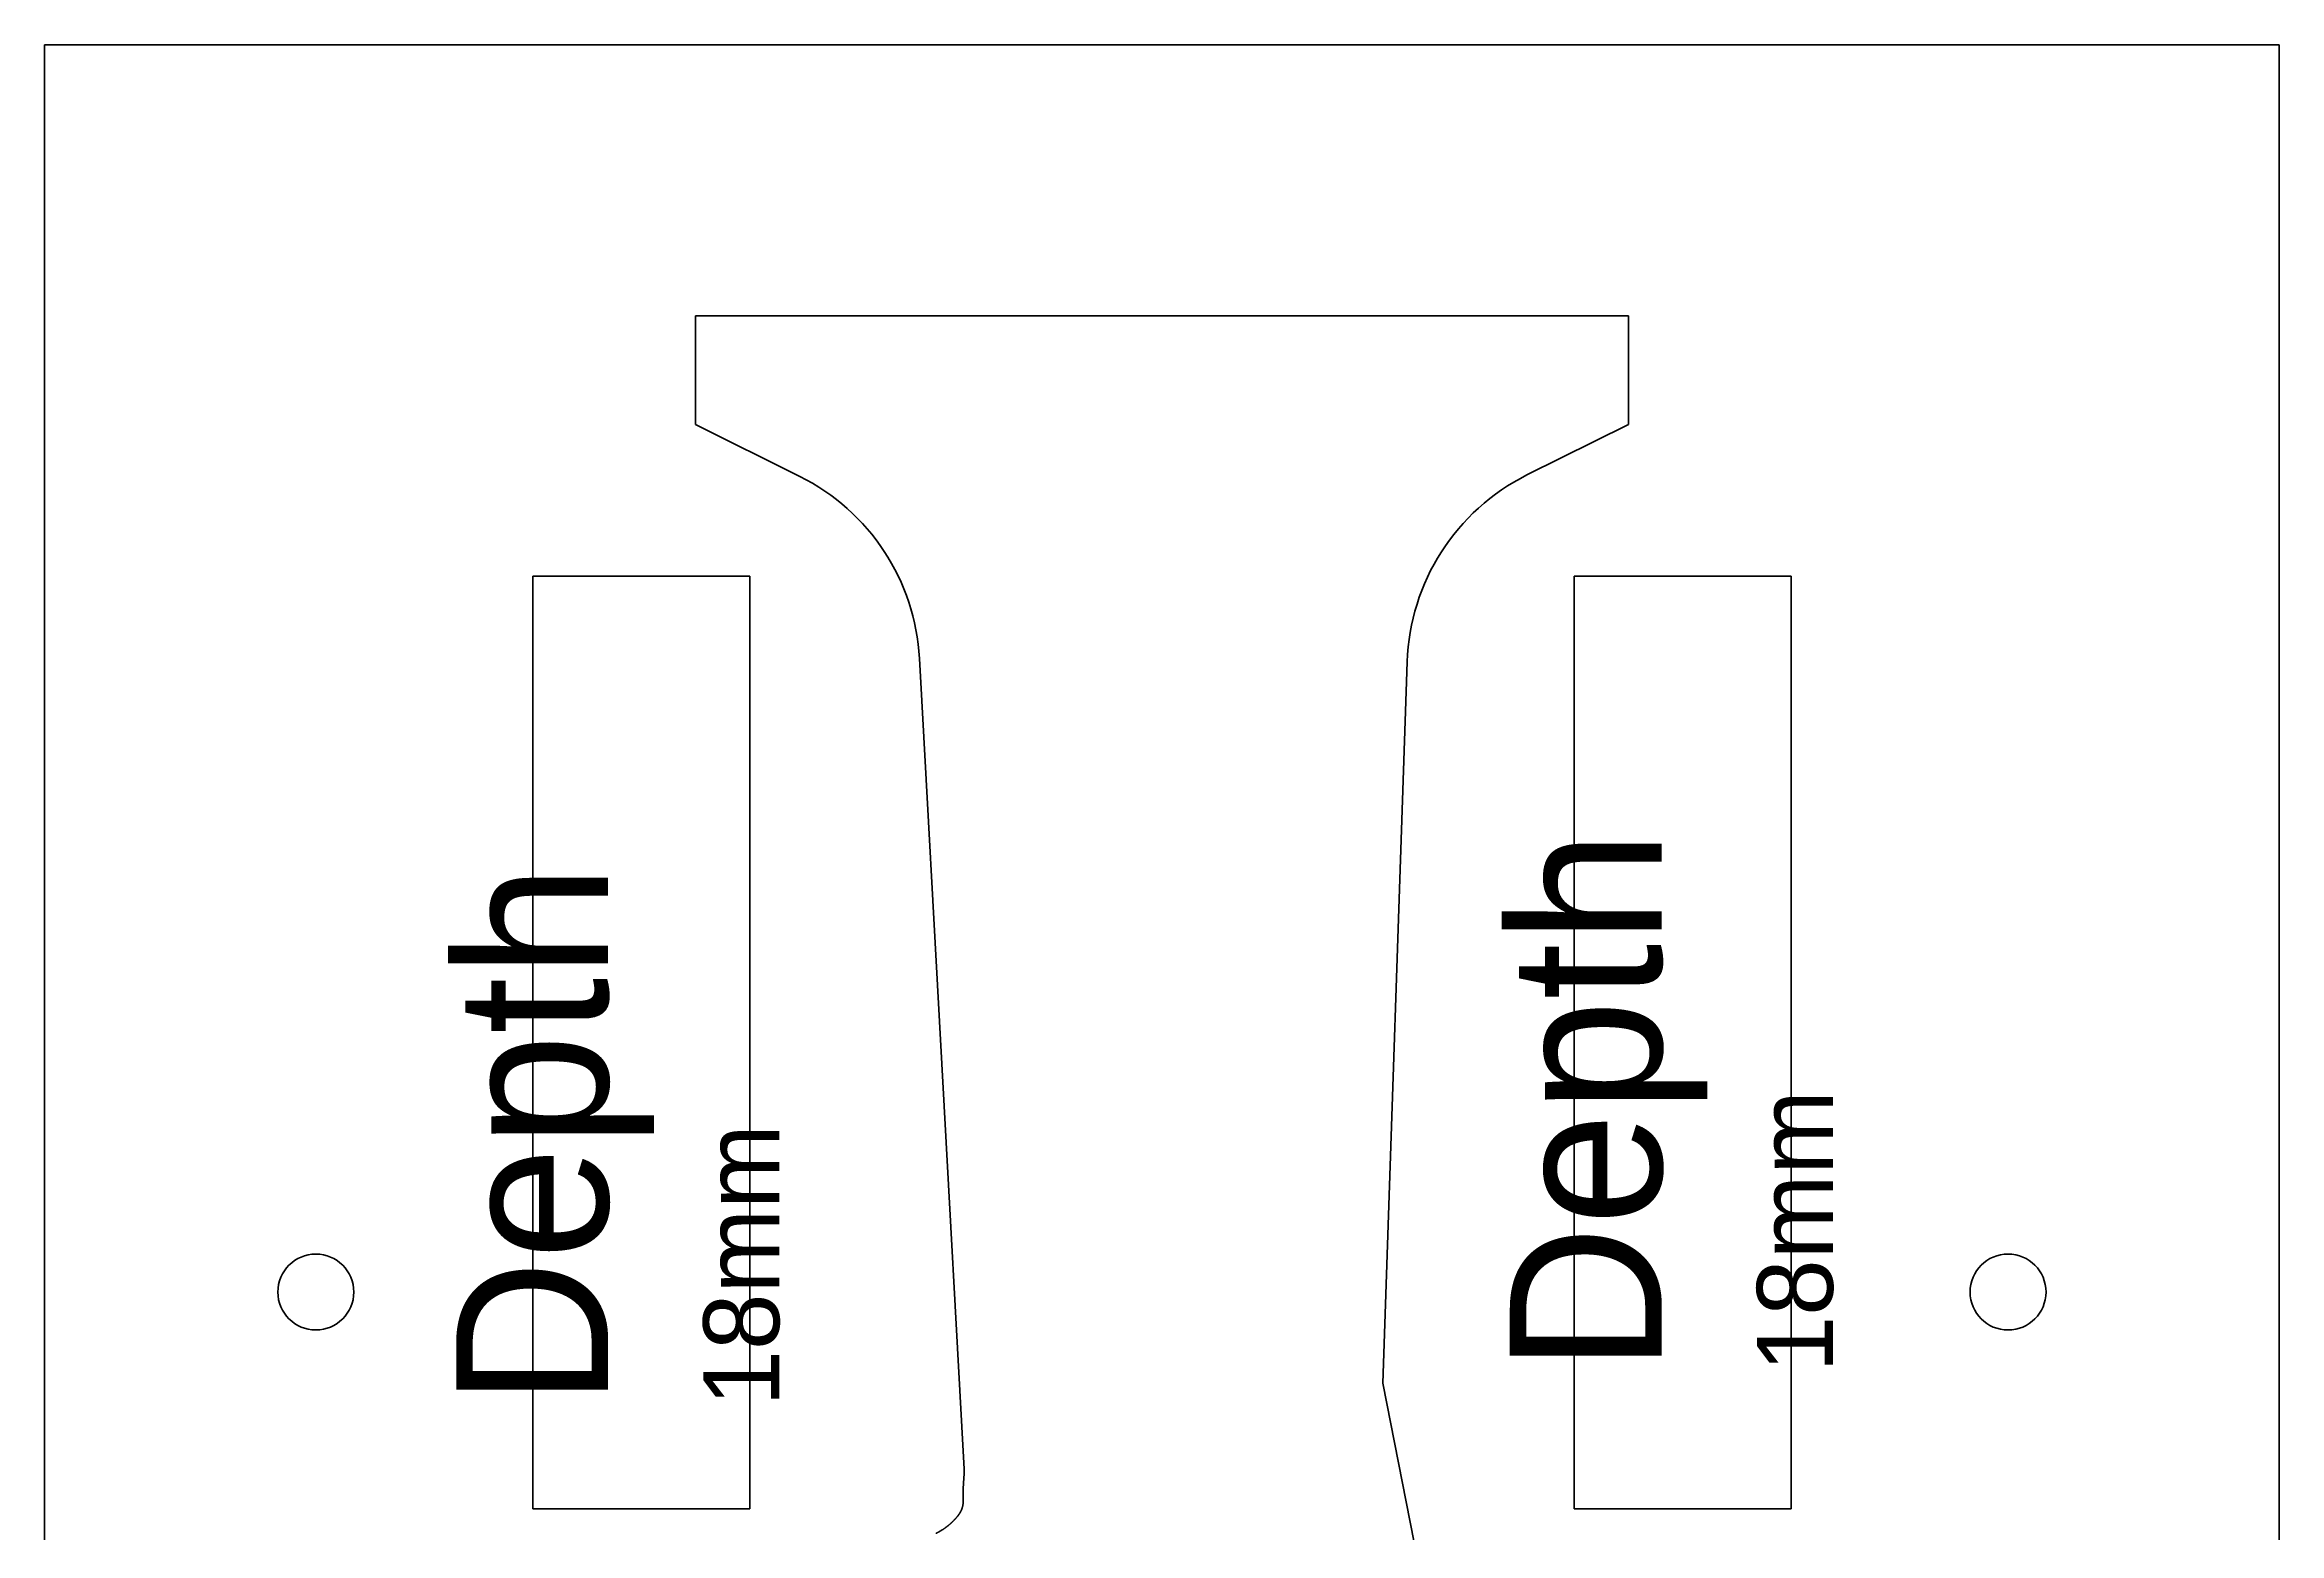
# Model space of a CAD drawing. Extents: x -586 to 710, y -253 to 486.
# Drawn here: x -104.9 to 101.1, y -123.6 to 13.6 of the extents above; entities that cross this region are included whole.
import ezdxf

# ---------------------------------------------------------------- set-up
doc = ezdxf.new("R2010")
doc.units = 0
doc.header["$MEASUREMENT"] = 0
doc.layers.add('Видимый контур (ГОСТ)', color=7, linetype='Continuous', lineweight=0)
doc.layers.add('Обозначение (ГОСТ)', color=7, linetype='Continuous', lineweight=0)

# ---------------------------------------------------------------- blocks, each defined once
blk = doc.blocks.new('Block_7')
at = {"layer": 'Обозначение (ГОСТ)', "char_height": 0.2, "attachment_point": 7, "rotation": 90}
for s, insert in [('\\C18;\\c0;\\FMyriad Pro|b0|i0|c1;\\H14.000000;\\W1.000000;Depth', (48.38, -108.8)), ('\\C18;\\c0;\\FMyriad Pro|b0|i0|c1;\\H7.000000;\\W1.000000;18mm', (60.04, -108.8))]:
    blk.add_mtext(s, dxfattribs=dict(at, insert=insert))
blk = doc.blocks.new('Block_8')
at = {"layer": 'Обозначение (ГОСТ)', "char_height": 0.2, "attachment_point": 7, "rotation": 90}
for s, insert in [('\\C18;\\c0;\\FMyriad Pro|b0|i0|c1;\\H14.000000;\\W1.000000;Depth', (-48.75, -111.95)), ('\\C18;\\c0;\\FMyriad Pro|b0|i0|c1;\\H7.000000;\\W1.000000;18mm', (-37.09, -111.95))]:
    blk.add_mtext(s, dxfattribs=dict(at, insert=insert))

msp = doc.modelspace()

# ---------------------------------------------------------------- linework, layer by layer
at = {"layer": 'Видимый контур (ГОСТ)', "color": 18, "lineweight": 50, "true_color": 0x000000}
for p, q in [((-104.91, 13.6), (101.09, 13.6)), ((-104.91, -211.4), (-104.91, 13.6)), ((101.09, 13.6), (101.09, -211.4)), ((-44.91, -11.4), (41.09, -11.4)), ((-44.91, -21.4), (-44.91, -11.4)), ((41.09, -11.4), (41.09, -21.4)), ((-35.29, -26.2), (-44.91, -21.4)), ((41.09, -21.4), (31.74, -26.07)), ((-59.91, -121.4), (-59.91, -35.4)), ((-59.91, -35.4), (-39.91, -35.4)), ((-39.91, -35.4), (-39.91, -121.4)), ((36.09, -121.4), (36.09, -35.4)), ((36.09, -35.4), (56.09, -35.4)), ((56.09, -35.4), (56.09, -121.4)), ((-20.14, -117.73), (-24.27, -42.99)), ((20.7, -43.29), (18.46, -109.8)), ((18.46, -109.8), (24.63, -141.18)), ((-39.91, -121.4), (-59.91, -121.4)), ((56.09, -121.4), (36.09, -121.4))]:
    msp.add_line(p, q, dxfattribs=at)
msp.add_lwpolyline([(-22.74, -123.65), (-22.72, -123.64), (-22.7, -123.63), (-22.67, -123.62), (-22.65, -123.61), (-22.63, -123.6), (-22.61, -123.58), (-22.59, -123.57), (-22.57, -123.56), (-22.55, -123.55), (-22.52, -123.54), (-22.5, -123.53), (-22.48, -123.52), (-22.46, -123.51), (-22.44, -123.49), (-22.42, -123.48), (-22.4, -123.47), (-22.38, -123.46), (-22.36, -123.45), (-22.34, -123.44), (-22.32, -123.42), (-22.3, -123.41), (-22.28, -123.4), (-22.26, -123.39), (-22.24, -123.38), (-22.22, -123.37), (-22.21, -123.35), (-22.19, -123.34), (-22.17, -123.33), (-22.15, -123.32), (-22.13, -123.31), (-22.11, -123.3), (-22.09, -123.28), (-22.08, -123.27), (-22.06, -123.26), (-22.04, -123.25), (-22.02, -123.24), (-22.01, -123.22), (-21.99, -123.21), (-21.97, -123.2), (-21.95, -123.19), (-21.94, -123.18), (-21.92, -123.16), (-21.9, -123.15), (-21.89, -123.14), (-21.87, -123.13), (-21.85, -123.12), (-21.84, -123.1), (-21.82, -123.09), (-21.8, -123.08), (-21.79, -123.07), (-21.77, -123.05), (-21.76, -123.04), (-21.74, -123.03), (-21.72, -123.02), (-21.71, -123.01), (-21.69, -122.99), (-21.68, -122.98), (-21.66, -122.97), (-21.65, -122.96), (-21.63, -122.95), (-21.62, -122.93), (-21.6, -122.92), (-21.59, -122.91), (-21.57, -122.9), (-21.56, -122.89), (-21.54, -122.87), (-21.53, -122.86), (-21.52, -122.85), (-21.5, -122.84), (-21.49, -122.83), (-21.47, -122.81), (-21.46, -122.8), (-21.45, -122.79), (-21.43, -122.78), (-21.42, -122.77), (-21.41, -122.75), (-21.39, -122.74), (-21.38, -122.73), (-21.37, -122.72), (-21.35, -122.71), (-21.34, -122.69), (-21.33, -122.68), (-21.31, -122.67), (-21.3, -122.66), (-21.29, -122.65), (-21.28, -122.64), (-21.26, -122.62), (-21.25, -122.61), (-21.24, -122.6), (-21.23, -122.59), (-21.21, -122.58), (-21.2, -122.57), (-21.19, -122.55), (-21.18, -122.54), (-21.17, -122.53), (-21.15, -122.52), (-21.14, -122.51), (-21.13, -122.5), (-21.12, -122.48), (-21.11, -122.47), (-21.1, -122.46), (-21.09, -122.45), (-21.07, -122.44), (-21.06, -122.43), (-21.05, -122.42), (-21.04, -122.4), (-21.03, -122.39), (-21.02, -122.38), (-21.01, -122.37), (-21, -122.36), (-20.99, -122.35), (-20.98, -122.34), (-20.97, -122.32), (-20.96, -122.31), (-20.95, -122.3), (-20.94, -122.29), (-20.93, -122.28), (-20.91, -122.27), (-20.9, -122.26), (-20.9, -122.25), (-20.89, -122.23), (-20.88, -122.22), (-20.87, -122.21), (-20.86, -122.2), (-20.85, -122.19), (-20.84, -122.18), (-20.83, -122.17), (-20.82, -122.16), (-20.81, -122.15), (-20.8, -122.13), (-20.79, -122.12), (-20.78, -122.11), (-20.77, -122.1), (-20.76, -122.09), (-20.76, -122.08), (-20.75, -122.07), (-20.74, -122.06), (-20.73, -122.05), (-20.72, -122.04), (-20.71, -122.02), (-20.7, -122.01), (-20.7, -122), (-20.69, -121.99), (-20.68, -121.98), (-20.67, -121.97), (-20.66, -121.96), (-20.66, -121.95), (-20.65, -121.94), (-20.64, -121.93), (-20.63, -121.92), (-20.62, -121.9), (-20.62, -121.89), (-20.61, -121.88), (-20.6, -121.87), (-20.59, -121.86), (-20.59, -121.85), (-20.58, -121.84), (-20.57, -121.83), (-20.57, -121.82), (-20.56, -121.81), (-20.55, -121.8), (-20.55, -121.78), (-20.54, -121.77), (-20.53, -121.76), (-20.53, -121.75), (-20.52, -121.74), (-20.51, -121.73), (-20.51, -121.72), (-20.5, -121.71), (-20.49, -121.7), (-20.49, -121.69), (-20.48, -121.67), (-20.48, -121.66), (-20.47, -121.65), (-20.46, -121.64), (-20.46, -121.63), (-20.45, -121.62), (-20.45, -121.61), (-20.44, -121.6), (-20.44, -121.59), (-20.43, -121.57), (-20.43, -121.56), (-20.42, -121.55), (-20.42, -121.54), (-20.41, -121.53), (-20.41, -121.52), (-20.4, -121.51), (-20.4, -121.49), (-20.39, -121.48), (-20.39, -121.47), (-20.38, -121.46), (-20.38, -121.45), (-20.37, -121.44), (-20.37, -121.43), (-20.36, -121.41), (-20.36, -121.4), (-20.36, -121.39), (-20.35, -121.38), (-20.35, -121.37), (-20.34, -121.36), (-20.34, -121.35), (-20.34, -121.33), (-20.33, -121.32), (-20.33, -121.31), (-20.33, -121.3), (-20.32, -121.29), (-20.32, -121.27), (-20.32, -121.26), (-20.31, -121.25), (-20.31, -121.24), (-20.31, -121.23), (-20.3, -121.22), (-20.3, -121.2), (-20.3, -121.19), (-20.29, -121.18), (-20.29, -121.16), (-20.28, -121.13), (-20.28, -121.11), (-20.27, -121.08), (-20.27, -121.06), (-20.27, -121.03), (-20.26, -121.01), (-20.26, -120.98), (-20.25, -120.96), (-20.25, -120.94), (-20.25, -120.91), (-20.24, -120.89), (-20.24, -120.86), (-20.24, -120.84), (-20.24, -120.81), (-20.23, -120.79), (-20.23, -120.76), (-20.23, -120.73), (-20.23, -120.71), (-20.23, -120.68), (-20.23, -120.66), (-20.23, -120.63), (-20.22, -120.61), (-20.22, -120.58), (-20.22, -120.56), (-20.22, -120.53), (-20.22, -120.51), (-20.22, -120.48), (-20.22, -120.46), (-20.22, -120.43), (-20.22, -120.41), (-20.22, -120.38), (-20.22, -120.33), (-20.22, -120.28), (-20.22, -120.23), (-20.22, -120.18), (-20.22, -120.13), (-20.22, -120.08), (-20.22, -120.03), (-20.22, -119.97), (-20.22, -119.92), (-20.22, -119.9), (-20.22, -119.87), (-20.22, -119.85), (-20.22, -119.82), (-20.23, -119.79), (-20.23, -119.77), (-20.23, -119.74), (-20.23, -119.71), (-20.23, -119.69), (-20.22, -119.66), (-20.22, -119.63), (-20.22, -119.61), (-20.22, -119.58), (-20.22, -119.55), (-20.22, -119.53), (-20.22, -119.5), (-20.22, -119.47), (-20.22, -119.44), (-20.22, -119.41), (-20.22, -119.39), (-20.22, -119.36), (-20.22, -119.33), (-20.22, -119.3), (-20.21, -119.27), (-20.21, -119.24), (-20.21, -119.21), (-20.21, -119.18), (-20.21, -119.15), (-20.21, -119.12), (-20.2, -119.09), (-20.2, -119.06), (-20.2, -119.03), (-20.2, -119), (-20.2, -118.97), (-20.19, -118.94), (-20.19, -118.91), (-20.19, -118.88), (-20.19, -118.85), (-20.19, -118.81), (-20.18, -118.78), (-20.18, -118.75), (-20.18, -118.72), (-20.18, -118.69), (-20.17, -118.65), (-20.17, -118.62), (-20.17, -118.59), (-20.17, -118.56), (-20.16, -118.52), (-20.16, -118.49), (-20.16, -118.46), (-20.16, -118.42), (-20.16, -118.39), (-20.15, -118.36), (-20.15, -118.32), (-20.15, -118.29), (-20.15, -118.26), (-20.15, -118.22), (-20.15, -118.19), (-20.14, -118.16), (-20.14, -118.12), (-20.14, -118.09), (-20.14, -118.06), (-20.14, -118.02), (-20.14, -117.99), (-20.14, -117.96), (-20.14, -117.92), (-20.14, -117.89), (-20.14, -117.87), (-20.14, -117.86), (-20.14, -117.84), (-20.14, -117.82), (-20.14, -117.81), (-20.14, -117.79), (-20.14, -117.77), (-20.14, -117.76), (-20.14, -117.74), (-20.14, -117.73)], dxfattribs=at)
for centre in [(-79.91, -101.4), (76.09, -101.4)]:
    msp.add_circle(centre, 3.5, dxfattribs=at)
for points in [[(-24.27, -42.99), (-24.66, -35.82), (-28.87, -29.41), (-35.29, -26.2)], [(31.74, -26.07), (25.18, -29.35), (20.94, -35.96), (20.7, -43.29)]]:
    msp.add_open_spline(points, degree=3, dxfattribs=at)

# ---------------------------------------------------------------- block references
at = {"layer": 'Обозначение (ГОСТ)'}
for name in ['Block_7', 'Block_8']:
    msp.add_blockref(name, (0, 0), dxfattribs=at)

doc.saveas('drawing.dxf')
